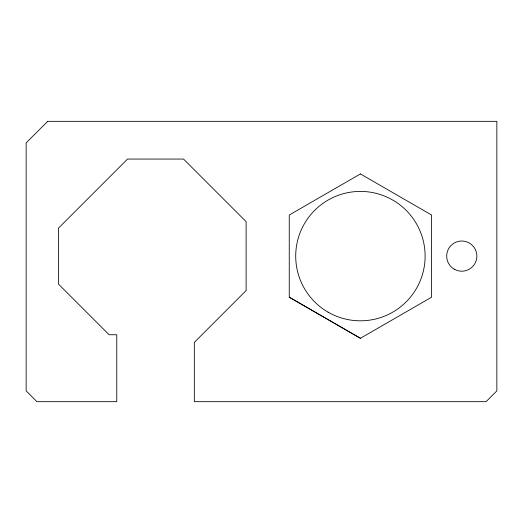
<?xml version="1.0" encoding="UTF-8"?>
<svg xmlns="http://www.w3.org/2000/svg" width="523" height="523" viewBox="0 0 523 523"><rect width="100%" height="100%" fill="white"/><g stroke="black" fill="none" stroke-linecap="round" stroke-linejoin="round"><path stroke-width="0.78" d="M360.419 173.93L289.252 215.018L289.252 297.195L360.419 338.283L431.586 297.195L431.586 215.018L360.419 173.93M289.252 297.195L360.419 338.283M47.717 121.323L26.15 142.89L26.15 390.89L36.93 401.677L116.76 401.677L116.76 334.746L109.137 334.746L58.498 284.107L58.498 228.113L127.547 159.064L183.54 159.064L246.117 221.641L246.117 290.579L194.321 342.369L194.327 401.677L486.07 401.677L496.85 390.89L496.85 121.323L47.717 121.323M454.226 269.182A15.095 15.095 0 0 0 476.871 256.107A15.095 15.095 0 0 0 454.226 243.038A15.095 15.095 0 0 0 454.226 269.182M328.065 312.139A64.695 64.695 0 0 0 425.114 256.107A64.695 64.695 0 0 0 328.065 200.08A64.695 64.695 0 0 0 328.065 312.139"/></g></svg>
